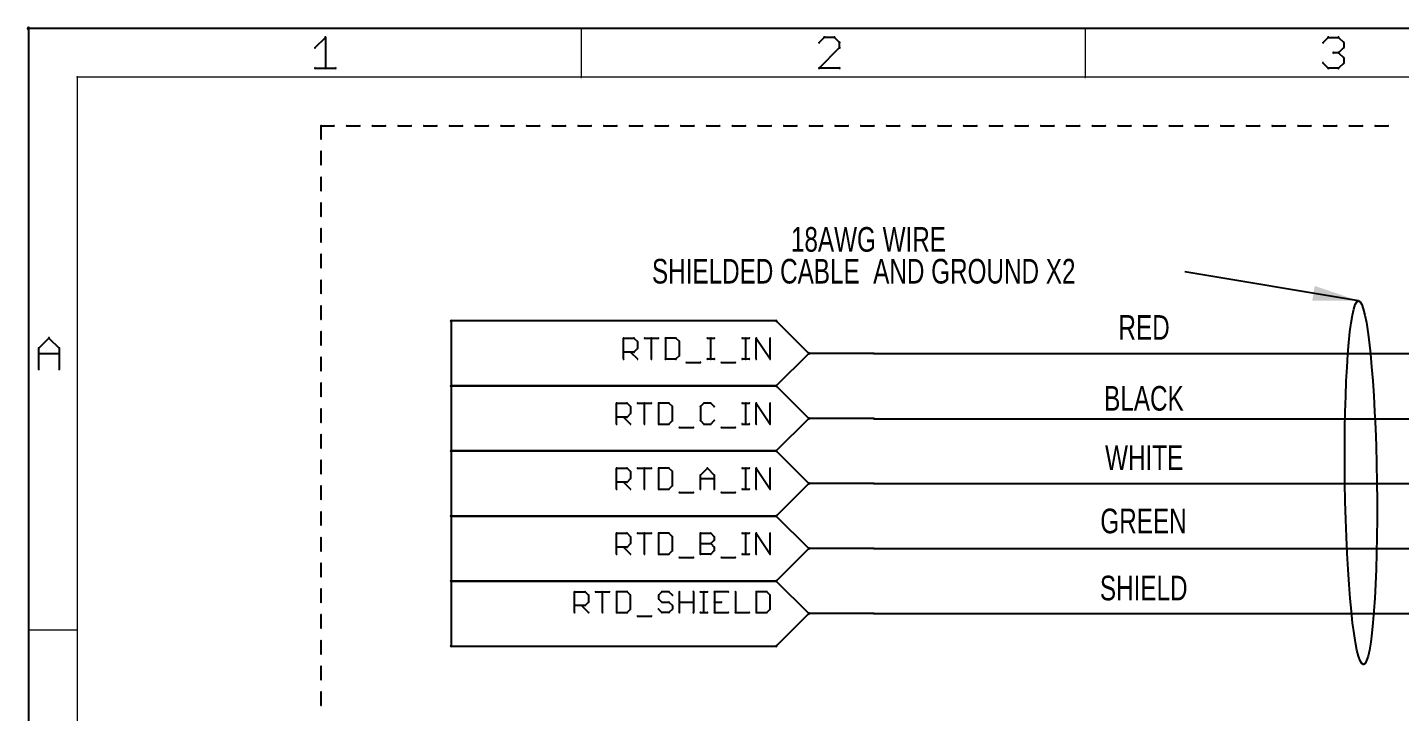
# Paper-space layout 'PATCH PANEL LAYOUT' of a CAD drawing. Header units: inches. Extents: x 0 to 12.8, y 0.2 to 9.1.
# Drawn here: x -0.003 to 4.217, y 6.948 to 9.053 of the extents above; entities that cross this region are included whole.
import ezdxf

# ---------------------------------------------------------------- set-up
doc = ezdxf.new("R2010")
doc.units = ezdxf.units.IN
doc.header["$MEASUREMENT"] = 0
for name, color, linetype in [('94', 14, 'Continuous'), ('97', 94, 'Continuous'), ('TEXT', 4, 'Continuous'), ('THIN_NEON_GREEN', 3, 'Continuous'), ('THIN_RED', 1, 'Continuous')]:
    doc.layers.add(name, color=color, linetype=linetype)
doc.styles.add('SLDTEXTSTYLE0', font='TXT', dxfattribs={"width": 0.736842})
doc.dimstyles.new('SLDDIMSTYLE0', dxfattribs={"dimtxt": 0.18, "dimasz": 0.14, "dimexe": 0, "dimexo": 0.0625, "dimgap": 0, "dimtad": 0, "dimtih": 1, "dimtoh": 1, "dimdec": 0, "dimrnd": 1e-09, "dimzin": 0, "dimdsep": 46, "dimtxsty": 'Standard', "dimsah": 1, "dimcen": 0.09, "dimadec": 0, "dimazin": 0, "dimtfac": 0.14, "dimtdec": 0, "dimtofl": 0, "dimtmove": 0, "dimatfit": 3, "dimfxl": 0, "dimfrac": 2, "dimtolj": 1, "dimtzin": 0, "dimarcsym": 0})

# ---------------------------------------------------------------- blocks, each defined once
blk = doc.blocks.new('SW_NOTE_0_142')
at = {"layer": 'TEXT', "color": 0, "attachment_point": 2, "style": 'SLDTEXTSTYLE0'}
for s, insert, char_height in [('18AWG WIRE', (-0.9731, 0.1374), 0.07576), ('SHIELDED CABLE  AND GROUND X2', (-0.9877, 0.0395), 0.075758)]:
    blk.add_mtext(s, dxfattribs=dict(at, insert=insert, char_height=char_height))

psp = doc.layouts.new('PATCH PANEL LAYOUT')

# ---------------------------------------------------------------- linework, layer by layer
at = {"layer": '94', "lineweight": 25}
for p, q in [((2.3, 8.15), (1.3, 8.15)), ((1.3, 8.15), (1.3, 7.95)), ((2.4, 8.05), (2.3, 8.15)), ((2.3, 7.95), (2.4, 8.05)), ((2.6, 8.05), (2.4, 8.05)), ((2.3, 7.95), (1.3, 7.95)), ((1.3, 7.95), (1.3, 7.75)), ((1.3, 7.95), (2.3, 7.95)), ((2.4, 7.85), (2.3, 7.95)), ((2.3, 7.75), (2.4, 7.85)), ((2.6, 7.85), (2.4, 7.85)), ((1.3, 7.75), (2.3, 7.75)), ((2.3, 7.75), (1.3, 7.75)), ((1.3, 7.75), (1.3, 7.55)), ((2.4, 7.65), (2.3, 7.75)), ((2.3, 7.55), (2.4, 7.65)), ((2.6, 7.65), (2.4, 7.65)), ((1.3, 7.55), (2.3, 7.55)), ((2.3, 7.55), (1.3, 7.55)), ((1.3, 7.55), (1.3, 7.35)), ((2.4, 7.45), (2.3, 7.55)), ((2.3, 7.35), (2.4, 7.45)), ((2.6, 7.45), (2.4, 7.45)), ((1.3, 7.35), (2.3, 7.35)), ((2.3, 7.35), (1.3, 7.35)), ((1.3, 7.35), (1.3, 7.15)), ((2.4, 7.25), (2.3, 7.35)), ((2.3, 7.15), (2.4, 7.25)), ((2.6, 7.25), (2.4, 7.25)), ((1.3, 7.15), (2.3, 7.15))]:
    psp.add_line(p, q, dxfattribs=at)
at = {"layer": '94', "lineweight": 18}
for centre, radius, start, end in [((1.3, 8.15), 0.0025, 90, 270), ((1.3, 8.15), 0.0025, 0, 180), ((2.3, 8.15), 0.0025, 45, 225), ((2.3, 8.15), 0.0025, 270, 90), ((2.4, 8.05), 0.0025, 315, 135), ((2.4, 8.05), 0.0025, 225, 45), ((2.4, 8.05), 0.0015, 90, 270), ((2.6, 8.05), 0.0015, 270, 90), ((1.3, 7.95), 0.0025, 90, 270), ((1.3, 7.95), 0.0025, 0, 180), ((1.3, 7.95), 0.0025, 90, 270), ((1.3, 7.95), 0.0025, 180, 0), ((2.3, 7.95), 0.0025, 45, 225), ((2.3, 7.95), 0.0025, 135, 315), ((2.3, 7.95), 0.0025, 270, 90), ((2.3, 7.95), 0.0025, 270, 90), ((2.4, 7.85), 0.0025, 315, 135), ((2.4, 7.85), 0.0025, 225, 45), ((2.4, 7.85), 0.0015, 90, 270), ((2.6, 7.85), 0.0015, 270, 90), ((1.3, 7.75), 0.0025, 90, 270), ((1.3, 7.75), 0.0025, 90, 270), ((1.3, 7.75), 0.0025, 0, 180), ((1.3, 7.75), 0.0025, 180, 0), ((2.3, 7.75), 0.0025, 45, 225), ((2.3, 7.75), 0.0025, 135, 315), ((2.3, 7.75), 0.0025, 270, 90), ((2.3, 7.75), 0.0025, 270, 90), ((2.4, 7.65), 0.0025, 315, 135), ((2.4, 7.65), 0.0025, 225, 45), ((2.4, 7.65), 0.0015, 90, 270), ((2.6, 7.65), 0.0015, 270, 90), ((1.3, 7.55), 0.0025, 90, 270), ((1.3, 7.55), 0.0025, 90, 270), ((1.3, 7.55), 0.0025, 0, 180), ((1.3, 7.55), 0.0025, 180, 0), ((2.3, 7.55), 0.0025, 45, 225), ((2.3, 7.55), 0.0025, 135, 315), ((2.3, 7.55), 0.0025, 270, 90), ((2.3, 7.55), 0.0025, 270, 90), ((2.4, 7.45), 0.0025, 315, 135), ((2.4, 7.45), 0.0025, 225, 45), ((2.4, 7.45), 0.0015, 90, 270), ((2.6, 7.45), 0.0015, 270, 90), ((1.3, 7.35), 0.0025, 90, 270), ((1.3, 7.35), 0.0025, 90, 270), ((1.3, 7.35), 0.0025, 0, 180), ((1.3, 7.35), 0.0025, 180, 0), ((2.3, 7.35), 0.0025, 45, 225), ((2.3, 7.35), 0.0025, 135, 315), ((2.3, 7.35), 0.0025, 270, 90), ((2.3, 7.35), 0.0025, 270, 90), ((2.4, 7.25), 0.0025, 315, 135), ((2.4, 7.25), 0.0025, 225, 45), ((2.4, 7.25), 0.0015, 90, 270), ((2.6, 7.25), 0.0015, 270, 90), ((1.3, 7.15), 0.0025, 90, 270), ((1.3, 7.15), 0.0025, 180, 0), ((2.3, 7.15), 0.0025, 135, 315), ((2.3, 7.15), 0.0025, 270, 90)]:
    psp.add_arc(centre, radius, start, end, dxfattribs=at)
at = {"layer": '97', "lineweight": 25}
for p, q in [((0, 9.05), (0, 0.25)), ((12.7, 9.05), (0, 9.05)), ((0.8817, 8.9908), (0.9133, 9.0225)), ((0.9133, 9.0225), (0.9133, 8.9276)), ((2.4475, 9.0225), (2.4317, 9.0067)), ((2.4317, 8.9276), (2.4949, 8.9908)), ((2.4791, 9.0225), (2.4475, 9.0225)), ((2.4949, 9.0067), (2.4791, 9.0225)), ((2.4949, 8.9908), (2.4949, 9.0067)), ((3.9817, 9.0067), (3.9975, 9.0225)), ((3.9975, 9.0225), (4.0291, 9.0225)), ((4.0291, 9.0225), (4.0449, 9.0067)), ((4.0449, 8.9908), (4.0291, 8.975)), ((4.0449, 9.0067), (4.0449, 8.9908)), ((4.0291, 8.975), (4.0133, 8.975)), ((4.0291, 8.975), (4.0449, 8.9592)), ((4.0449, 8.9592), (4.0449, 8.9434)), ((0.8817, 8.9276), (0.9449, 8.9276)), ((2.4949, 8.9276), (2.4317, 8.9276)), ((3.9975, 8.9276), (3.9817, 8.9434)), ((4.0291, 8.9276), (3.9975, 8.9276)), ((4.0449, 8.9434), (4.0291, 8.9276)), ((0.9, 8.7102), (0.9, 8.75)), ((0.9, 8.75), (0.9397, 8.75)), ((0.9791, 8.75), (1.0188, 8.75)), ((1.0581, 8.75), (1.0978, 8.75)), ((1.1372, 8.75), (1.1769, 8.75)), ((1.2163, 8.75), (1.256, 8.75)), ((1.2953, 8.75), (1.335, 8.75)), ((1.3744, 8.75), (1.4141, 8.75)), ((1.4535, 8.75), (1.4932, 8.75)), ((1.5325, 8.75), (1.5722, 8.75)), ((1.6116, 8.75), (1.6513, 8.75)), ((1.6907, 8.75), (1.7304, 8.75)), ((1.7697, 8.75), (1.8094, 8.75)), ((1.8488, 8.75), (1.8885, 8.75)), ((1.9279, 8.75), (1.9676, 8.75)), ((2.0069, 8.75), (2.0466, 8.75)), ((2.086, 8.75), (2.1257, 8.75)), ((2.1651, 8.75), (2.2048, 8.75)), ((2.2441, 8.75), (2.2838, 8.75)), ((2.3232, 8.75), (2.3629, 8.75)), ((2.4023, 8.75), (2.442, 8.75)), ((2.4813, 8.75), (2.521, 8.75)), ((2.5604, 8.75), (2.6001, 8.75)), ((2.6395, 8.75), (2.6792, 8.75)), ((2.7185, 8.75), (2.7582, 8.75)), ((2.7976, 8.75), (2.8373, 8.75)), ((2.8767, 8.75), (2.9164, 8.75)), ((2.9557, 8.75), (2.9954, 8.75)), ((3.0348, 8.75), (3.0745, 8.75)), ((3.1139, 8.75), (3.1536, 8.75)), ((3.193, 8.75), (3.2326, 8.75)), ((3.272, 8.75), (3.3117, 8.75)), ((3.3511, 8.75), (3.3908, 8.75)), ((3.4302, 8.75), (3.4698, 8.75)), ((3.5092, 8.75), (3.5489, 8.75)), ((3.5883, 8.75), (3.628, 8.75)), ((3.6674, 8.75), (3.7071, 8.75)), ((3.7464, 8.75), (3.7861, 8.75)), ((3.8255, 8.75), (3.8652, 8.75)), ((3.9046, 8.75), (3.9443, 8.75)), ((3.9836, 8.75), (4.0233, 8.75)), ((4.0627, 8.75), (4.1024, 8.75)), ((4.1418, 8.75), (4.1815, 8.75)), ((0.9, 8.631), (0.9, 8.6708)), ((0.9, 8.5518), (0.9, 8.5916)), ((0.9, 8.4726), (0.9, 8.5124)), ((0.9, 8.3934), (0.9, 8.4333)), ((0.9, 8.3143), (0.9, 8.3541)), ((0.9, 8.2351), (0.9, 8.2749)), ((0.9, 8.1559), (0.9, 8.1957)), ((0.9, 8.0767), (0.9, 8.1165)), ((0.0317, 8.0658), (0.0633, 8.0975)), ((0.0317, 8.0026), (0.0317, 8.0658)), ((0.0633, 8.0975), (0.0949, 8.0658)), ((0.0949, 8.0658), (0.0949, 8.0026)), ((1.8303, 8.033), (1.8303, 8.0971)), ((1.8303, 8.0971), (1.8624, 8.0971)), ((1.8624, 8.0971), (1.873, 8.0864)), ((1.873, 8.065), (1.8624, 8.0544)), ((1.873, 8.0864), (1.873, 8.065)), ((1.8948, 8.0971), (1.9375, 8.0971)), ((1.9161, 8.033), (1.9161, 8.0971)), ((1.9592, 8.0971), (1.9592, 8.033)), ((1.9913, 8.0971), (1.9592, 8.0971)), ((2.0019, 8.0864), (1.9913, 8.0971)), ((2.0019, 8.0437), (2.0019, 8.0864)), ((2.0881, 8.0971), (2.1095, 8.0971)), ((2.0988, 8.033), (2.0988, 8.0971)), ((2.1956, 8.0971), (2.2169, 8.0971)), ((2.2062, 8.033), (2.2062, 8.0971)), ((2.2385, 8.033), (2.2385, 8.0971)), ((2.2385, 8.0971), (2.2812, 8.033)), ((2.2812, 8.033), (2.2812, 8.0971)), ((0.0317, 8.05), (0.0949, 8.05)), ((0.9, 7.9975), (0.9, 8.0373)), ((1.8624, 8.0544), (1.8303, 8.0544)), ((1.8517, 8.0544), (1.873, 8.033)), ((1.9592, 8.033), (1.9913, 8.033)), ((1.9913, 8.033), (2.0019, 8.0437)), ((2.0237, 8.0223), (2.0664, 8.0223)), ((2.0881, 8.033), (2.1095, 8.033)), ((2.1311, 8.0223), (2.1738, 8.0223)), ((2.1956, 8.033), (2.2169, 8.033)), ((0.9, 7.9183), (0.9, 7.9581)), ((1.8088, 7.833), (1.8088, 7.8971)), ((1.8088, 7.8971), (1.8409, 7.8971)), ((1.8409, 7.8971), (1.8515, 7.8864)), ((1.8733, 7.8971), (1.916, 7.8971)), ((1.8947, 7.833), (1.8947, 7.8971)), ((1.9378, 7.8971), (1.9378, 7.833)), ((1.9698, 7.8971), (1.9378, 7.8971)), ((1.9805, 7.8864), (1.9698, 7.8971)), ((2.0773, 7.8971), (2.0667, 7.8864)), ((2.0987, 7.8971), (2.0773, 7.8971)), ((2.1094, 7.8864), (2.0987, 7.8971)), ((2.1956, 7.8971), (2.2169, 7.8971)), ((2.2062, 7.833), (2.2062, 7.8971)), ((2.2385, 7.833), (2.2385, 7.8971)), ((2.2385, 7.8971), (2.2812, 7.833)), ((2.2812, 7.833), (2.2812, 7.8971)), ((0.9, 7.8391), (0.9, 7.879)), ((1.8409, 7.8544), (1.8088, 7.8544)), ((1.8302, 7.8544), (1.8515, 7.833)), ((1.8515, 7.865), (1.8409, 7.8544)), ((1.8515, 7.8864), (1.8515, 7.865)), ((1.9805, 7.8437), (1.9805, 7.8864)), ((2.0667, 7.8864), (2.0667, 7.8437)), ((1.9378, 7.833), (1.9698, 7.833)), ((1.9698, 7.833), (1.9805, 7.8437)), ((2.0022, 7.8223), (2.0449, 7.8223)), ((2.0667, 7.8437), (2.0773, 7.833)), ((2.0773, 7.833), (2.0987, 7.833)), ((2.0987, 7.833), (2.1094, 7.8437)), ((2.1311, 7.8223), (2.1738, 7.8223)), ((2.1956, 7.833), (2.2169, 7.833)), ((0.9, 7.76), (0.9, 7.7998)), ((0.9, 7.6808), (0.9, 7.7206)), ((1.8088, 7.633), (1.8088, 7.6971)), ((1.8088, 7.6971), (1.8409, 7.6971)), ((1.8409, 7.6971), (1.8515, 7.6864)), ((1.8515, 7.6864), (1.8515, 7.665)), ((1.8733, 7.6971), (1.916, 7.6971)), ((1.8947, 7.633), (1.8947, 7.6971)), ((1.9378, 7.6971), (1.9378, 7.633)), ((1.9698, 7.6971), (1.9378, 7.6971)), ((1.9805, 7.6864), (1.9698, 7.6971)), ((1.9805, 7.6437), (1.9805, 7.6864)), ((2.0667, 7.6757), (2.088, 7.6971)), ((2.088, 7.6971), (2.1094, 7.6757)), ((2.1956, 7.6971), (2.2169, 7.6971)), ((2.2062, 7.633), (2.2062, 7.6971)), ((2.2385, 7.633), (2.2385, 7.6971)), ((2.2385, 7.6971), (2.2812, 7.633)), ((2.2812, 7.633), (2.2812, 7.6971)), ((0.9, 7.6016), (0.9, 7.6414)), ((1.8409, 7.6544), (1.8088, 7.6544)), ((1.8302, 7.6544), (1.8515, 7.633)), ((1.8515, 7.665), (1.8409, 7.6544)), ((1.9698, 7.633), (1.9805, 7.6437)), ((2.0667, 7.633), (2.0667, 7.6757)), ((2.0667, 7.665), (2.1094, 7.665)), ((2.1094, 7.6757), (2.1094, 7.633)), ((1.9378, 7.633), (1.9698, 7.633)), ((2.0022, 7.6223), (2.0449, 7.6223)), ((2.1311, 7.6223), (2.1738, 7.6223)), ((2.1956, 7.633), (2.2169, 7.633)), ((0.9, 7.5224), (0.9, 7.5622)), ((0.9, 7.4432), (0.9, 7.483)), ((1.8088, 7.433), (1.8088, 7.4971)), ((1.8088, 7.4971), (1.8409, 7.4971)), ((1.8409, 7.4971), (1.8515, 7.4864)), ((1.8515, 7.4864), (1.8515, 7.465)), ((1.8733, 7.4971), (1.916, 7.4971)), ((1.8947, 7.433), (1.8947, 7.4971)), ((1.9378, 7.4971), (1.9378, 7.433)), ((1.9698, 7.4971), (1.9378, 7.4971)), ((1.9805, 7.4864), (1.9698, 7.4971)), ((1.9805, 7.4437), (1.9805, 7.4864)), ((2.0667, 7.433), (2.0667, 7.4971)), ((2.0667, 7.4971), (2.0987, 7.4971)), ((2.0987, 7.4971), (2.1094, 7.4864)), ((2.1094, 7.4757), (2.0987, 7.465)), ((2.1094, 7.4864), (2.1094, 7.4757)), ((2.1956, 7.4971), (2.2169, 7.4971)), ((2.2062, 7.433), (2.2062, 7.4971)), ((2.2385, 7.433), (2.2385, 7.4971)), ((2.2385, 7.4971), (2.2812, 7.433)), ((2.2812, 7.433), (2.2812, 7.4971)), ((1.8409, 7.4544), (1.8088, 7.4544)), ((1.8302, 7.4544), (1.8515, 7.433)), ((1.8515, 7.465), (1.8409, 7.4544)), ((1.9378, 7.433), (1.9698, 7.433)), ((1.9698, 7.433), (1.9805, 7.4437)), ((2.0667, 7.465), (2.0987, 7.465)), ((2.0987, 7.433), (2.0667, 7.433)), ((2.0987, 7.465), (2.1094, 7.4544)), ((2.1094, 7.4437), (2.0987, 7.433)), ((2.1094, 7.4544), (2.1094, 7.4437)), ((2.1956, 7.433), (2.2169, 7.433)), ((0.9, 7.364), (0.9, 7.4038)), ((2.0022, 7.4223), (2.0449, 7.4223)), ((2.1311, 7.4223), (2.1738, 7.4223)), ((0.9, 7.2848), (0.9, 7.3247)), ((1.6799, 7.253), (1.6799, 7.3171)), ((1.6799, 7.3171), (1.712, 7.3171)), ((1.712, 7.3171), (1.7226, 7.3064)), ((1.7226, 7.3064), (1.7226, 7.285)), ((1.7444, 7.3171), (1.7871, 7.3171)), ((1.7657, 7.253), (1.7657, 7.3171)), ((1.8088, 7.3171), (1.8088, 7.253)), ((1.8409, 7.3171), (1.8088, 7.3171)), ((1.8515, 7.3064), (1.8409, 7.3171)), ((1.8515, 7.2637), (1.8515, 7.3064)), ((1.9484, 7.3171), (1.9378, 7.3064)), ((1.9378, 7.3064), (1.9378, 7.2957)), ((1.9698, 7.3171), (1.9484, 7.3171)), ((1.9805, 7.3064), (1.9698, 7.3171)), ((2.0022, 7.253), (2.0022, 7.3171)), ((2.0449, 7.3171), (2.0449, 7.253)), ((2.0667, 7.3171), (2.088, 7.3171)), ((2.0773, 7.253), (2.0773, 7.3171)), ((2.1523, 7.3171), (2.1096, 7.3171)), ((2.1096, 7.3171), (2.1096, 7.253)), ((2.1741, 7.3171), (2.1741, 7.253)), ((2.2385, 7.3171), (2.2385, 7.253)), ((2.2706, 7.3171), (2.2385, 7.3171)), ((2.2812, 7.3064), (2.2706, 7.3171)), ((2.2812, 7.2637), (2.2812, 7.3064)), ((1.712, 7.2744), (1.6799, 7.2744)), ((1.7013, 7.2744), (1.7226, 7.253)), ((1.7226, 7.285), (1.712, 7.2744)), ((1.8409, 7.253), (1.8515, 7.2637)), ((1.9378, 7.2957), (1.9484, 7.285)), ((1.9484, 7.253), (1.9378, 7.2637)), ((1.9484, 7.285), (1.9698, 7.285)), ((1.9698, 7.285), (1.9805, 7.2744)), ((1.9805, 7.2637), (1.9698, 7.253)), ((1.9805, 7.2744), (1.9805, 7.2637)), ((2.0022, 7.285), (2.0449, 7.285)), ((2.1096, 7.285), (2.131, 7.285)), ((2.2706, 7.253), (2.2812, 7.2637)), ((0.9, 7.2057), (0.9, 7.2455)), ((1.8088, 7.253), (1.8409, 7.253)), ((1.8733, 7.2423), (1.916, 7.2423)), ((1.9698, 7.253), (1.9484, 7.253)), ((2.0667, 7.253), (2.088, 7.253)), ((2.1096, 7.253), (2.1523, 7.253)), ((2.1741, 7.253), (2.2168, 7.253)), ((2.2385, 7.253), (2.2706, 7.253)), ((0.9, 7.1265), (0.9, 7.1663)), ((0.9, 7.0473), (0.9, 7.0871)), ((0.9, 6.9681), (0.9, 7.0079))]:
    psp.add_line(p, q, dxfattribs=at)
at = {"layer": '97', "lineweight": 18}
for p, q in [((1.7, 9.05), (1.7, 8.9)), ((3.25, 9.05), (3.25, 8.9)), ((0.15, 8.9), (0.15, 0.4)), ((12.55, 8.9), (0.15, 8.9)), ((0, 7.2), (0.15, 7.2))]:
    psp.add_line(p, q, dxfattribs=at)
at = {"layer": '97', "lineweight": 25}
for start, end in [(0, 180), (90, 270)]:
    psp.add_arc((0, 9.05), 0.00295, start, end, dxfattribs=at)
at = {"layer": '97', "lineweight": 18}
for centre, radius, start, end in [((1.7, 9.05), 0.000984, 0, 180), ((3.25, 9.05), 0.000984, 0, 180), ((0.8817, 8.9908), 0.002, 134.9899, 314.9899), ((0.9133, 9.0225), 0.002, 0, 180), ((0.9133, 9.0225), 0.002, 315, 135), ((2.4317, 9.0067), 0.002, 135, 315), ((2.4475, 9.0225), 0.002, 90, 270), ((2.4475, 9.0225), 0.002, 315, 135), ((2.4791, 9.0225), 0.002, 44.9899, 224.9899), ((2.4791, 9.0225), 0.002, 270, 90), ((2.4949, 9.0067), 0.002, 0, 180), ((2.4949, 8.9908), 0.002, 180, 0), ((2.4949, 9.0067), 0.002, 224.9899, 44.9899), ((2.4949, 8.9908), 0.002, 315, 135), ((3.9817, 9.0067), 0.002, 135, 315), ((3.9975, 9.0225), 0.002, 90, 270), ((3.9975, 9.0225), 0.002, 315, 135), ((4.0291, 9.0225), 0.002, 44.9899, 224.9899), ((4.0291, 9.0225), 0.002, 270, 90), ((4.0449, 9.0067), 0.002, 0, 180), ((4.0449, 8.9908), 0.002, 180, 0), ((4.0449, 9.0067), 0.002, 224.9899, 44.9899), ((4.0449, 8.9908), 0.002, 315, 135), ((4.0133, 8.975), 0.002, 90, 270), ((4.0291, 8.975), 0.002, 45, 225), ((4.0291, 8.975), 0.002, 135, 315), ((4.0291, 8.975), 0.002, 270, 90), ((4.0449, 8.9592), 0.002, 0, 180), ((4.0449, 8.9592), 0.002, 224.9899, 44.9899), ((0.8817, 8.9276), 0.002, 90, 270), ((0.9133, 8.9276), 0.002, 180, 0), ((0.9449, 8.9276), 0.002, 270, 90), ((2.4317, 8.9276), 0.002, 90, 270), ((2.4317, 8.9276), 0.002, 135, 315), ((2.4949, 8.9276), 0.002, 270, 90), ((3.9817, 8.9434), 0.002, 45, 225), ((3.9975, 8.9276), 0.002, 90, 270), ((3.9975, 8.9276), 0.002, 225, 45), ((4.0291, 8.9276), 0.002, 135.0101, 315.0101), ((4.0291, 8.9276), 0.002, 270, 90), ((4.0449, 8.9434), 0.002, 180, 0), ((4.0449, 8.9434), 0.002, 315.0101, 135.0101), ((0.15, 8.9), 0.000984, 0, 180), ((0.15, 8.9), 0.000984, 90, 270), ((1.7, 8.9), 0.000984, 180, 0), ((3.25, 8.9), 0.000984, 180, 0), ((0.9, 8.75), 0.0015, 0, 180), ((0.9, 8.75), 0.0015, 90, 270), ((0.9397, 8.75), 0.0015, 270, 90), ((0.9791, 8.75), 0.0015, 90, 270), ((1.0188, 8.75), 0.0015, 270, 90), ((1.0581, 8.75), 0.0015, 90, 270), ((1.0978, 8.75), 0.0015, 270, 90), ((1.1372, 8.75), 0.0015, 90, 270), ((1.1769, 8.75), 0.0015, 270, 90), ((1.2163, 8.75), 0.0015, 90, 270), ((1.256, 8.75), 0.0015, 270, 90), ((1.2953, 8.75), 0.0015, 90, 270), ((1.335, 8.75), 0.0015, 270, 90), ((1.3744, 8.75), 0.0015, 90, 270), ((1.4141, 8.75), 0.0015, 270, 90), ((1.4535, 8.75), 0.0015, 90, 270), ((1.4932, 8.75), 0.0015, 270, 90), ((1.5325, 8.75), 0.0015, 90, 270), ((1.5722, 8.75), 0.0015, 270, 90), ((1.6116, 8.75), 0.0015, 90, 270), ((1.6513, 8.75), 0.0015, 270, 90), ((1.6907, 8.75), 0.0015, 90, 270), ((1.7304, 8.75), 0.0015, 270, 90), ((1.7697, 8.75), 0.0015, 90, 270), ((1.8094, 8.75), 0.0015, 270, 90), ((1.8488, 8.75), 0.0015, 90, 270), ((1.8885, 8.75), 0.0015, 270, 90), ((1.9279, 8.75), 0.0015, 90, 270), ((1.9676, 8.75), 0.0015, 270, 90), ((2.0069, 8.75), 0.0015, 90, 270), ((2.0466, 8.75), 0.0015, 270, 90), ((2.086, 8.75), 0.0015, 90, 270), ((2.1257, 8.75), 0.0015, 270, 90), ((2.1651, 8.75), 0.0015, 90, 270), ((2.2048, 8.75), 0.0015, 270, 90), ((2.2441, 8.75), 0.0015, 90, 270), ((2.2838, 8.75), 0.0015, 270, 90), ((2.3232, 8.75), 0.0015, 90, 270), ((2.3629, 8.75), 0.0015, 270, 90), ((2.4023, 8.75), 0.0015, 90, 270), ((2.442, 8.75), 0.0015, 270, 90), ((2.4813, 8.75), 0.0015, 90, 270), ((2.521, 8.75), 0.0015, 270, 90), ((2.5604, 8.75), 0.0015, 90, 270), ((2.6001, 8.75), 0.0015, 270, 90), ((2.6395, 8.75), 0.0015, 90, 270), ((2.6792, 8.75), 0.0015, 270, 90), ((2.7185, 8.75), 0.0015, 90, 270), ((2.7582, 8.75), 0.0015, 270, 90), ((2.7976, 8.75), 0.0015, 90, 270), ((2.8373, 8.75), 0.0015, 270, 90), ((2.8767, 8.75), 0.0015, 90, 270), ((2.9164, 8.75), 0.0015, 270, 90), ((2.9557, 8.75), 0.0015, 90, 270), ((2.9954, 8.75), 0.0015, 270, 90), ((3.0348, 8.75), 0.0015, 90, 270), ((3.0745, 8.75), 0.0015, 270, 90), ((3.1139, 8.75), 0.0015, 90, 270), ((3.1536, 8.75), 0.0015, 270, 90), ((3.193, 8.75), 0.0015, 90, 270), ((3.2326, 8.75), 0.0015, 270, 90), ((3.272, 8.75), 0.0015, 90, 270), ((3.3117, 8.75), 0.0015, 270, 90), ((3.3511, 8.75), 0.0015, 90, 270), ((3.3908, 8.75), 0.0015, 270, 90), ((3.4302, 8.75), 0.0015, 90, 270), ((3.4698, 8.75), 0.0015, 270, 90), ((3.5092, 8.75), 0.0015, 90, 270), ((3.5489, 8.75), 0.0015, 270, 90), ((3.5883, 8.75), 0.0015, 90, 270), ((3.628, 8.75), 0.0015, 270, 90), ((3.6674, 8.75), 0.0015, 90, 270), ((3.7071, 8.75), 0.0015, 270, 90), ((3.7464, 8.75), 0.0015, 90, 270), ((3.7861, 8.75), 0.0015, 270, 90), ((3.8255, 8.75), 0.0015, 90, 270), ((3.8652, 8.75), 0.0015, 270, 90), ((3.9046, 8.75), 0.0015, 90, 270), ((3.9443, 8.75), 0.0015, 270, 90), ((3.9836, 8.75), 0.0015, 90, 270), ((4.0233, 8.75), 0.0015, 270, 90), ((4.0627, 8.75), 0.0015, 90, 270), ((4.1024, 8.75), 0.0015, 270, 90), ((4.1418, 8.75), 0.0015, 90, 270), ((4.1815, 8.75), 0.0015, 270, 90), ((0.9, 8.7102), 0.0015, 180, 0), ((0.9, 8.6708), 0.0015, 0, 180), ((0.9, 8.631), 0.0015, 180, 0), ((0.9, 8.5916), 0.0015, 0, 180), ((0.9, 8.5518), 0.0015, 180, 0), ((0.9, 8.5124), 0.0015, 0, 180), ((0.9, 8.4726), 0.0015, 180, 0), ((0.9, 8.4333), 0.0015, 0, 180), ((0.9, 8.3934), 0.0015, 180, 0), ((0.9, 8.3541), 0.0015, 0, 180), ((0.9, 8.3143), 0.0015, 180, 0), ((0.9, 8.2749), 0.0015, 0, 180), ((0.9, 8.2351), 0.0015, 180, 0), ((0.9, 8.1957), 0.0015, 0, 180), ((0.9, 8.1559), 0.0015, 180, 0), ((0.9, 8.1165), 0.0015, 0, 180), ((0.0317, 8.0658), 0.002, 0, 180), ((0.0317, 8.0658), 0.002, 134.9899, 314.9899), ((0.0633, 8.0975), 0.002, 45, 225), ((0.0633, 8.0975), 0.002, 315, 135), ((0.0949, 8.0658), 0.002, 0, 180), ((0.0949, 8.0658), 0.002, 225, 45), ((0.9, 8.0767), 0.0015, 180, 0), ((1.8303, 8.0971), 0.0015, 0, 180), ((1.8303, 8.0971), 0.0015, 90, 270), ((1.8624, 8.0971), 0.0015, 45, 225), ((1.8624, 8.0971), 0.0015, 270, 90), ((1.873, 8.0864), 0.0015, 0, 180), ((1.873, 8.065), 0.0015, 180, 0), ((1.873, 8.0864), 0.0015, 225.0135, 45.0135), ((1.873, 8.065), 0.0015, 315, 135), ((1.8948, 8.0971), 0.0015, 90, 270), ((1.9161, 8.0971), 0.0015, 0, 180), ((1.9375, 8.0971), 0.0015, 270, 90), ((1.9592, 8.0971), 0.0015, 0, 180), ((1.9592, 8.0971), 0.0015, 90, 270), ((1.9913, 8.0971), 0.0015, 45, 225), ((1.9913, 8.0971), 0.0015, 270, 90), ((2.0019, 8.0864), 0.0015, 0, 180), ((2.0019, 8.0864), 0.0015, 225.0135, 45.0135), ((2.0881, 8.0971), 0.0015, 90, 270), ((2.0988, 8.0971), 0.0015, 0, 180), ((2.1095, 8.0971), 0.0015, 270, 90), ((2.1956, 8.0971), 0.0015, 90, 270), ((2.2062, 8.0971), 0.0015, 0, 180), ((2.2169, 8.0971), 0.0015, 270, 90), ((2.2385, 8.0971), 0.0015, 0, 180), ((2.2385, 8.0971), 0.0015, 33.6901, 213.6901), ((2.2812, 8.0971), 0.0015, 0, 180), ((0.0317, 8.05), 0.002, 90, 270), ((0.0949, 8.05), 0.002, 270, 90), ((0.9, 8.0373), 0.0015, 0, 180), ((1.8303, 8.0544), 0.0015, 90, 270), ((1.8303, 8.033), 0.0015, 180, 0), ((1.8517, 8.0544), 0.0015, 44.9865, 224.9865), ((1.8624, 8.0544), 0.0015, 135, 315), ((1.8624, 8.0544), 0.0015, 270, 90), ((1.873, 8.033), 0.0015, 225.0135, 45.0135), ((1.9161, 8.033), 0.0015, 180, 0), ((1.9592, 8.033), 0.0015, 90, 270), ((1.9592, 8.033), 0.0015, 180, 0), ((1.9913, 8.033), 0.0015, 134.9865, 314.9865), ((1.9913, 8.033), 0.0015, 270, 90), ((2.0019, 8.0437), 0.0015, 180, 0), ((2.0019, 8.0437), 0.0015, 315, 135), ((2.0237, 8.0223), 0.0015, 90, 270), ((2.0664, 8.0223), 0.0015, 270, 90), ((2.0881, 8.033), 0.0015, 90, 270), ((2.0988, 8.033), 0.0015, 180, 0), ((2.1095, 8.033), 0.0015, 270, 90), ((2.1311, 8.0223), 0.0015, 90, 270), ((2.1738, 8.0223), 0.0015, 270, 90), ((2.1956, 8.033), 0.0015, 90, 270), ((2.2062, 8.033), 0.0015, 180, 0), ((2.2169, 8.033), 0.0015, 270, 90), ((2.2385, 8.033), 0.0015, 180, 0), ((2.2812, 8.033), 0.0015, 180, 0), ((2.2812, 8.033), 0.0015, 213.6901, 33.6901), ((0.0317, 8.0026), 0.002, 180, 0), ((0.0949, 8.0026), 0.002, 180, 0), ((0.9, 7.9975), 0.0015, 180, 0), ((0.9, 7.9581), 0.0015, 0, 180), ((0.9, 7.9183), 0.0015, 180, 0), ((1.8088, 7.8971), 0.0015, 0, 180), ((1.8088, 7.8971), 0.0015, 90, 270), ((1.8409, 7.8971), 0.0015, 45, 225), ((1.8409, 7.8971), 0.0015, 270, 90), ((1.8733, 7.8971), 0.0015, 90, 270), ((1.8947, 7.8971), 0.0015, 0, 180), ((1.916, 7.8971), 0.0015, 270, 90), ((1.9378, 7.8971), 0.0015, 0, 180), ((1.9378, 7.8971), 0.0015, 90, 270), ((1.9698, 7.8971), 0.0015, 45, 225), ((1.9698, 7.8971), 0.0015, 270, 90), ((2.0773, 7.8971), 0.0015, 90, 270), ((2.0773, 7.8971), 0.0015, 315.0135, 135.0135), ((2.0987, 7.8971), 0.0015, 45, 225), ((2.0987, 7.8971), 0.0015, 270, 90), ((2.1956, 7.8971), 0.0015, 90, 270), ((2.2062, 7.8971), 0.0015, 0, 180), ((2.2169, 7.8971), 0.0015, 270, 90), ((2.2385, 7.8971), 0.0015, 0, 180), ((2.2385, 7.8971), 0.0015, 33.6901, 213.6901), ((2.2812, 7.8971), 0.0015, 0, 180), ((0.9, 7.879), 0.0015, 0, 180), ((1.8088, 7.8544), 0.0015, 90, 270), ((1.8302, 7.8544), 0.0015, 44.9865, 224.9865), ((1.8409, 7.8544), 0.0015, 135, 315), ((1.8409, 7.8544), 0.0015, 270, 90), ((1.8515, 7.8864), 0.0015, 0, 180), ((1.8515, 7.865), 0.0015, 180, 0), ((1.8515, 7.8864), 0.0015, 225.0135, 45.0135), ((1.8515, 7.865), 0.0015, 315, 135), ((1.9805, 7.8864), 0.0015, 0, 180), ((1.9805, 7.8864), 0.0015, 225.0135, 45.0135), ((2.0667, 7.8864), 0.0015, 0, 180), ((2.0667, 7.8864), 0.0015, 134.9865, 314.9865), ((2.1094, 7.8864), 0.0015, 225.0135, 45.0135), ((0.9, 7.8391), 0.0015, 180, 0), ((1.8088, 7.833), 0.0015, 180, 0), ((1.8515, 7.833), 0.0015, 225.0135, 45.0135), ((1.8947, 7.833), 0.0015, 180, 0), ((1.9378, 7.833), 0.0015, 90, 270), ((1.9378, 7.833), 0.0015, 180, 0), ((1.9698, 7.833), 0.0015, 134.9865, 314.9865), ((1.9698, 7.833), 0.0015, 270, 90), ((1.9805, 7.8437), 0.0015, 180, 0), ((1.9805, 7.8437), 0.0015, 315, 135), ((2.0022, 7.8223), 0.0015, 90, 270), ((2.0449, 7.8223), 0.0015, 270, 90), ((2.0667, 7.8437), 0.0015, 45, 225), ((2.0667, 7.8437), 0.0015, 180, 0), ((2.0773, 7.833), 0.0015, 90, 270), ((2.0773, 7.833), 0.0015, 225, 45), ((2.0987, 7.833), 0.0015, 134.9865, 314.9865), ((2.0987, 7.833), 0.0015, 270, 90), ((2.1094, 7.8437), 0.0015, 315, 135), ((2.1311, 7.8223), 0.0015, 90, 270), ((2.1738, 7.8223), 0.0015, 270, 90), ((2.1956, 7.833), 0.0015, 90, 270), ((2.2062, 7.833), 0.0015, 180, 0), ((2.2169, 7.833), 0.0015, 270, 90), ((2.2385, 7.833), 0.0015, 180, 0), ((2.2812, 7.833), 0.0015, 180, 0), ((2.2812, 7.833), 0.0015, 213.6901, 33.6901), ((0.9, 7.7998), 0.0015, 0, 180), ((0.9, 7.76), 0.0015, 180, 0), ((0.9, 7.7206), 0.0015, 0, 180), ((0.9, 7.6808), 0.0015, 180, 0), ((1.8088, 7.6971), 0.0015, 0, 180), ((1.8088, 7.6971), 0.0015, 90, 270), ((1.8409, 7.6971), 0.0015, 45, 225), ((1.8409, 7.6971), 0.0015, 270, 90), ((1.8515, 7.6864), 0.0015, 0, 180), ((1.8515, 7.6864), 0.0015, 225.0135, 45.0135), ((1.8733, 7.6971), 0.0015, 90, 270), ((1.8947, 7.6971), 0.0015, 0, 180), ((1.916, 7.6971), 0.0015, 270, 90), ((1.9378, 7.6971), 0.0015, 0, 180), ((1.9378, 7.6971), 0.0015, 90, 270), ((1.9698, 7.6971), 0.0015, 45, 225), ((1.9698, 7.6971), 0.0015, 270, 90), ((1.9805, 7.6864), 0.0015, 0, 180), ((1.9805, 7.6864), 0.0015, 225.0135, 45.0135), ((2.088, 7.6971), 0.0015, 45, 225), ((2.088, 7.6971), 0.0015, 315, 135), ((2.1956, 7.6971), 0.0015, 90, 270), ((2.2062, 7.6971), 0.0015, 0, 180), ((2.2169, 7.6971), 0.0015, 270, 90), ((2.2385, 7.6971), 0.0015, 0, 180), ((2.2385, 7.6971), 0.0015, 33.6901, 213.6901), ((2.2812, 7.6971), 0.0015, 0, 180), ((0.9, 7.6414), 0.0015, 0, 180), ((1.8088, 7.6544), 0.0015, 90, 270), ((1.8302, 7.6544), 0.0015, 44.9865, 224.9865), ((1.8409, 7.6544), 0.0015, 135, 315), ((1.8409, 7.6544), 0.0015, 270, 90), ((1.8515, 7.665), 0.0015, 180, 0), ((1.8515, 7.665), 0.0015, 315, 135), ((1.9805, 7.6437), 0.0015, 180, 0), ((1.9805, 7.6437), 0.0015, 315, 135), ((2.0667, 7.6757), 0.0015, 0, 180), ((2.0667, 7.6757), 0.0015, 134.9865, 314.9865), ((2.0667, 7.665), 0.0015, 90, 270), ((2.1094, 7.6757), 0.0015, 0, 180), ((2.1094, 7.6757), 0.0015, 225.0135, 45.0135), ((2.1094, 7.665), 0.0015, 270, 90), ((0.9, 7.6016), 0.0015, 180, 0), ((1.8088, 7.633), 0.0015, 180, 0), ((1.8515, 7.633), 0.0015, 225.0135, 45.0135), ((1.8947, 7.633), 0.0015, 180, 0), ((1.9378, 7.633), 0.0015, 90, 270), ((1.9378, 7.633), 0.0015, 180, 0), ((1.9698, 7.633), 0.0015, 134.9865, 314.9865), ((1.9698, 7.633), 0.0015, 270, 90), ((2.0022, 7.6223), 0.0015, 90, 270), ((2.0449, 7.6223), 0.0015, 270, 90), ((2.0667, 7.633), 0.0015, 180, 0), ((2.1094, 7.633), 0.0015, 180, 0), ((2.1311, 7.6223), 0.0015, 90, 270), ((2.1738, 7.6223), 0.0015, 270, 90), ((2.1956, 7.633), 0.0015, 90, 270), ((2.2062, 7.633), 0.0015, 180, 0), ((2.2169, 7.633), 0.0015, 270, 90), ((2.2385, 7.633), 0.0015, 180, 0), ((2.2812, 7.633), 0.0015, 180, 0), ((2.2812, 7.633), 0.0015, 213.6901, 33.6901), ((0.9, 7.5622), 0.0015, 0, 180), ((0.9, 7.5224), 0.0015, 180, 0), ((0.9, 7.483), 0.0015, 0, 180), ((1.8088, 7.4971), 0.0015, 0, 180), ((1.8088, 7.4971), 0.0015, 90, 270), ((1.8409, 7.4971), 0.0015, 45, 225), ((1.8409, 7.4971), 0.0015, 270, 90), ((1.8515, 7.4864), 0.0015, 0, 180), ((1.8515, 7.4864), 0.0015, 225.0135, 45.0135), ((1.8733, 7.4971), 0.0015, 90, 270), ((1.8947, 7.4971), 0.0015, 0, 180), ((1.916, 7.4971), 0.0015, 270, 90), ((1.9378, 7.4971), 0.0015, 0, 180), ((1.9378, 7.4971), 0.0015, 90, 270), ((1.9698, 7.4971), 0.0015, 45, 225), ((1.9698, 7.4971), 0.0015, 270, 90), ((1.9805, 7.4864), 0.0015, 0, 180), ((1.9805, 7.4864), 0.0015, 225.0135, 45.0135), ((2.0667, 7.4971), 0.0015, 0, 180), ((2.0667, 7.4971), 0.0015, 90, 270), ((2.0987, 7.4971), 0.0015, 45, 225), ((2.0987, 7.4971), 0.0015, 270, 90), ((2.1094, 7.4864), 0.0015, 0, 180), ((2.1094, 7.4757), 0.0015, 180, 0), ((2.1094, 7.4864), 0.0015, 225.0135, 45.0135), ((2.1094, 7.4757), 0.0015, 314.9865, 134.9865), ((2.1956, 7.4971), 0.0015, 90, 270), ((2.2062, 7.4971), 0.0015, 0, 180), ((2.2169, 7.4971), 0.0015, 270, 90), ((2.2385, 7.4971), 0.0015, 0, 180), ((2.2385, 7.4971), 0.0015, 33.6901, 213.6901), ((2.2812, 7.4971), 0.0015, 0, 180), ((0.9, 7.4432), 0.0015, 180, 0), ((1.8088, 7.4544), 0.0015, 90, 270), ((1.8088, 7.433), 0.0015, 180, 0), ((1.8302, 7.4544), 0.0015, 44.9865, 224.9865), ((1.8409, 7.4544), 0.0015, 135, 315), ((1.8409, 7.4544), 0.0015, 270, 90), ((1.8515, 7.465), 0.0015, 180, 0), ((1.8515, 7.465), 0.0015, 315, 135), ((1.8515, 7.433), 0.0015, 225.0135, 45.0135), ((1.8947, 7.433), 0.0015, 180, 0), ((1.9378, 7.433), 0.0015, 90, 270), ((1.9378, 7.433), 0.0015, 180, 0), ((1.9698, 7.433), 0.0015, 134.9865, 314.9865), ((1.9698, 7.433), 0.0015, 270, 90), ((1.9805, 7.4437), 0.0015, 180, 0), ((1.9805, 7.4437), 0.0015, 315, 135), ((2.0667, 7.465), 0.0015, 90, 270), ((2.0667, 7.433), 0.0015, 90, 270), ((2.0667, 7.433), 0.0015, 180, 0), ((2.0987, 7.465), 0.0015, 45, 225), ((2.0987, 7.465), 0.0015, 135, 315), ((2.0987, 7.433), 0.0015, 134.9865, 314.9865), ((2.0987, 7.465), 0.0015, 270, 90), ((2.0987, 7.433), 0.0015, 270, 90), ((2.1094, 7.4544), 0.0015, 0, 180), ((2.1094, 7.4437), 0.0015, 180, 0), ((2.1094, 7.4544), 0.0015, 225, 45), ((2.1094, 7.4437), 0.0015, 315, 135), ((2.1956, 7.433), 0.0015, 90, 270), ((2.2062, 7.433), 0.0015, 180, 0), ((2.2169, 7.433), 0.0015, 270, 90), ((2.2385, 7.433), 0.0015, 180, 0), ((2.2812, 7.433), 0.0015, 180, 0), ((2.2812, 7.433), 0.0015, 213.6901, 33.6901), ((0.9, 7.4038), 0.0015, 0, 180), ((2.0022, 7.4223), 0.0015, 90, 270), ((2.0449, 7.4223), 0.0015, 270, 90), ((2.1311, 7.4223), 0.0015, 90, 270), ((2.1738, 7.4223), 0.0015, 270, 90), ((0.9, 7.364), 0.0015, 180, 0), ((0.9, 7.3247), 0.0015, 0, 180), ((1.6799, 7.3171), 0.0015, 0, 180), ((1.6799, 7.3171), 0.0015, 90, 270), ((1.712, 7.3171), 0.0015, 45, 225), ((1.712, 7.3171), 0.0015, 270, 90), ((1.7226, 7.3064), 0.0015, 0, 180), ((1.7226, 7.3064), 0.0015, 225.0135, 45.0135), ((1.7444, 7.3171), 0.0015, 90, 270), ((1.7657, 7.3171), 0.0015, 0, 180), ((1.7871, 7.3171), 0.0015, 270, 90), ((1.8088, 7.3171), 0.0015, 0, 180), ((1.8088, 7.3171), 0.0015, 90, 270), ((1.8409, 7.3171), 0.0015, 45, 225), ((1.8409, 7.3171), 0.0015, 270, 90), ((1.8515, 7.3064), 0.0015, 0, 180), ((1.8515, 7.3064), 0.0015, 225.0135, 45.0135), ((1.9378, 7.3064), 0.0015, 0, 180), ((1.9378, 7.3064), 0.0015, 135, 315), ((1.9484, 7.3171), 0.0015, 90, 270), ((1.9484, 7.3171), 0.0015, 315, 135), ((1.9698, 7.3171), 0.0015, 45, 225), ((1.9698, 7.3171), 0.0015, 270, 90), ((1.9805, 7.3064), 0.0015, 225.0135, 45.0135), ((2.0022, 7.3171), 0.0015, 0, 180), ((2.0449, 7.3171), 0.0015, 0, 180), ((2.0667, 7.3171), 0.0015, 90, 270), ((2.0773, 7.3171), 0.0015, 0, 180), ((2.088, 7.3171), 0.0015, 270, 90), ((2.1096, 7.3171), 0.0015, 90, 270), ((2.1096, 7.3171), 0.0015, 0, 180), ((2.1523, 7.3171), 0.0015, 270, 90), ((2.1741, 7.3171), 0.0015, 0, 180), ((2.2385, 7.3171), 0.0015, 0, 180), ((2.2385, 7.3171), 0.0015, 90, 270), ((2.2706, 7.3171), 0.0015, 45, 225), ((2.2706, 7.3171), 0.0015, 270, 90), ((2.2812, 7.3064), 0.0015, 0, 180), ((2.2812, 7.3064), 0.0015, 225, 45), ((0.9, 7.2848), 0.0015, 180, 0), ((1.6799, 7.2744), 0.0015, 90, 270), ((1.7013, 7.2744), 0.0015, 45, 225), ((1.712, 7.2744), 0.0015, 135, 315), ((1.712, 7.2744), 0.0015, 270, 90), ((1.7226, 7.285), 0.0015, 180, 0), ((1.7226, 7.285), 0.0015, 315, 135), ((1.8515, 7.2637), 0.0015, 180, 0), ((1.8515, 7.2637), 0.0015, 315, 135), ((1.9378, 7.2957), 0.0015, 45, 225), ((1.9378, 7.2957), 0.0015, 180, 0), ((1.9378, 7.2637), 0.0015, 44.9865, 224.9865), ((1.9484, 7.285), 0.0015, 90, 270), ((1.9484, 7.285), 0.0015, 225, 45), ((1.9698, 7.285), 0.0015, 45, 225), ((1.9698, 7.285), 0.0015, 270, 90), ((1.9805, 7.2744), 0.0015, 0, 180), ((1.9805, 7.2637), 0.0015, 180, 0), ((1.9805, 7.2744), 0.0015, 225, 45), ((1.9805, 7.2637), 0.0015, 315, 135), ((2.0022, 7.285), 0.0015, 90, 270), ((2.0449, 7.285), 0.0015, 270, 90), ((2.1096, 7.285), 0.0015, 90, 270), ((2.131, 7.285), 0.0015, 270, 90), ((2.2812, 7.2637), 0.0015, 180, 0), ((2.2812, 7.2637), 0.0015, 315.0135, 135.0135), ((0.9, 7.2455), 0.0015, 0, 180), ((1.6799, 7.253), 0.0015, 180, 0), ((1.7226, 7.253), 0.0015, 225.0135, 45.0135), ((1.7657, 7.253), 0.0015, 180, 0), ((1.8088, 7.253), 0.0015, 90, 270), ((1.8088, 7.253), 0.0015, 180, 0), ((1.8409, 7.253), 0.0015, 134.9865, 314.9865), ((1.8409, 7.253), 0.0015, 270, 90), ((1.8733, 7.2423), 0.0015, 90, 270), ((1.916, 7.2423), 0.0015, 270, 90), ((1.9484, 7.253), 0.0015, 90, 270), ((1.9484, 7.253), 0.0015, 225.0135, 45.0135), ((1.9698, 7.253), 0.0015, 134.9865, 314.9865), ((1.9698, 7.253), 0.0015, 270, 90), ((2.0022, 7.253), 0.0015, 180, 0), ((2.0449, 7.253), 0.0015, 180, 0), ((2.0667, 7.253), 0.0015, 90, 270), ((2.0773, 7.253), 0.0015, 180, 0), ((2.088, 7.253), 0.0015, 270, 90), ((2.1096, 7.253), 0.0015, 90, 270), ((2.1096, 7.253), 0.0015, 180, 0), ((2.1523, 7.253), 0.0015, 270, 90), ((2.1741, 7.253), 0.0015, 90, 270), ((2.1741, 7.253), 0.0015, 180, 0), ((2.2168, 7.253), 0.0015, 270, 90), ((2.2385, 7.253), 0.0015, 90, 270), ((2.2385, 7.253), 0.0015, 180, 0), ((2.2706, 7.253), 0.0015, 134.9865, 314.9865), ((2.2706, 7.253), 0.0015, 270, 90), ((0, 7.2), 0.000984, 90, 270), ((0.15, 7.2), 0.000984, 270, 90), ((0.9, 7.2057), 0.0015, 180, 0), ((0.9, 7.1663), 0.0015, 0, 180), ((0.9, 7.1265), 0.0015, 180, 0), ((0.9, 7.0871), 0.0015, 0, 180), ((0.9, 7.0473), 0.0015, 180, 0), ((0.9, 7.0079), 0.0015, 0, 180), ((0.9, 6.9681), 0.0015, 180, 0)]:
    psp.add_arc(centre, radius, start, end, dxfattribs=at)
at = {"layer": 'TEXT', "lineweight": 18}
for centre, start, end in [((2.6, 8.05), 90, 270), ((2.6, 7.85), 108.4229, 288.4229), ((2.6, 7.65), 123.6901, 303.6901), ((2.6, 7.45), 135, 315), ((2.6, 7.25), 143.1301, 323.1301)]:
    psp.add_arc(centre, 0.0015, start, end, dxfattribs=at)
at = {"layer": 'THIN_NEON_GREEN'}
psp.add_ellipse((4.0979, 7.6528), major_axis=(-0.0076, 0.5592), ratio=0.087826, dxfattribs=at)
at = {"layer": 'THIN_RED'}
for p, q in [((2.6, 8.05), (6.2776, 8.05)), ((2.6, 7.8485), (6.2776, 7.85)), ((2.6, 7.65), (6.2776, 7.65)), ((2.6, 7.45), (6.2776, 7.45)), ((2.6, 7.25), (6.2776, 7.25))]:
    psp.add_line(p, q, dxfattribs=at)

# ---------------------------------------------------------------- block references
at = {"layer": 'TEXT'}
psp.add_blockref('SW_NOTE_0_142', (3.5566, 8.3014), dxfattribs=at)

# ---------------------------------------------------------------- texts
at = {"layer": 'TEXT', "char_height": 0.07576, "attachment_point": 2, "style": 'SLDTEXTSTYLE0'}
for s, insert in [('RED', (3.4311, 8.168)), ('BLACK', (3.4307, 7.9499)), ('WHITE', (3.4314, 7.7671)), ('GREEN', (3.4293, 7.5726)), ('SHIELD', (3.43, 7.3663))]:
    psp.add_mtext(s, dxfattribs=dict(at, insert=insert))

# ---------------------------------------------------------------- leaders
at = {"layer": 'TEXT'}
psp.add_leader([(4.0902, 8.212), (3.5566, 8.3014)], dimstyle='SLDDIMSTYLE0', dxfattribs=at)

doc.saveas('drawing.dxf')
